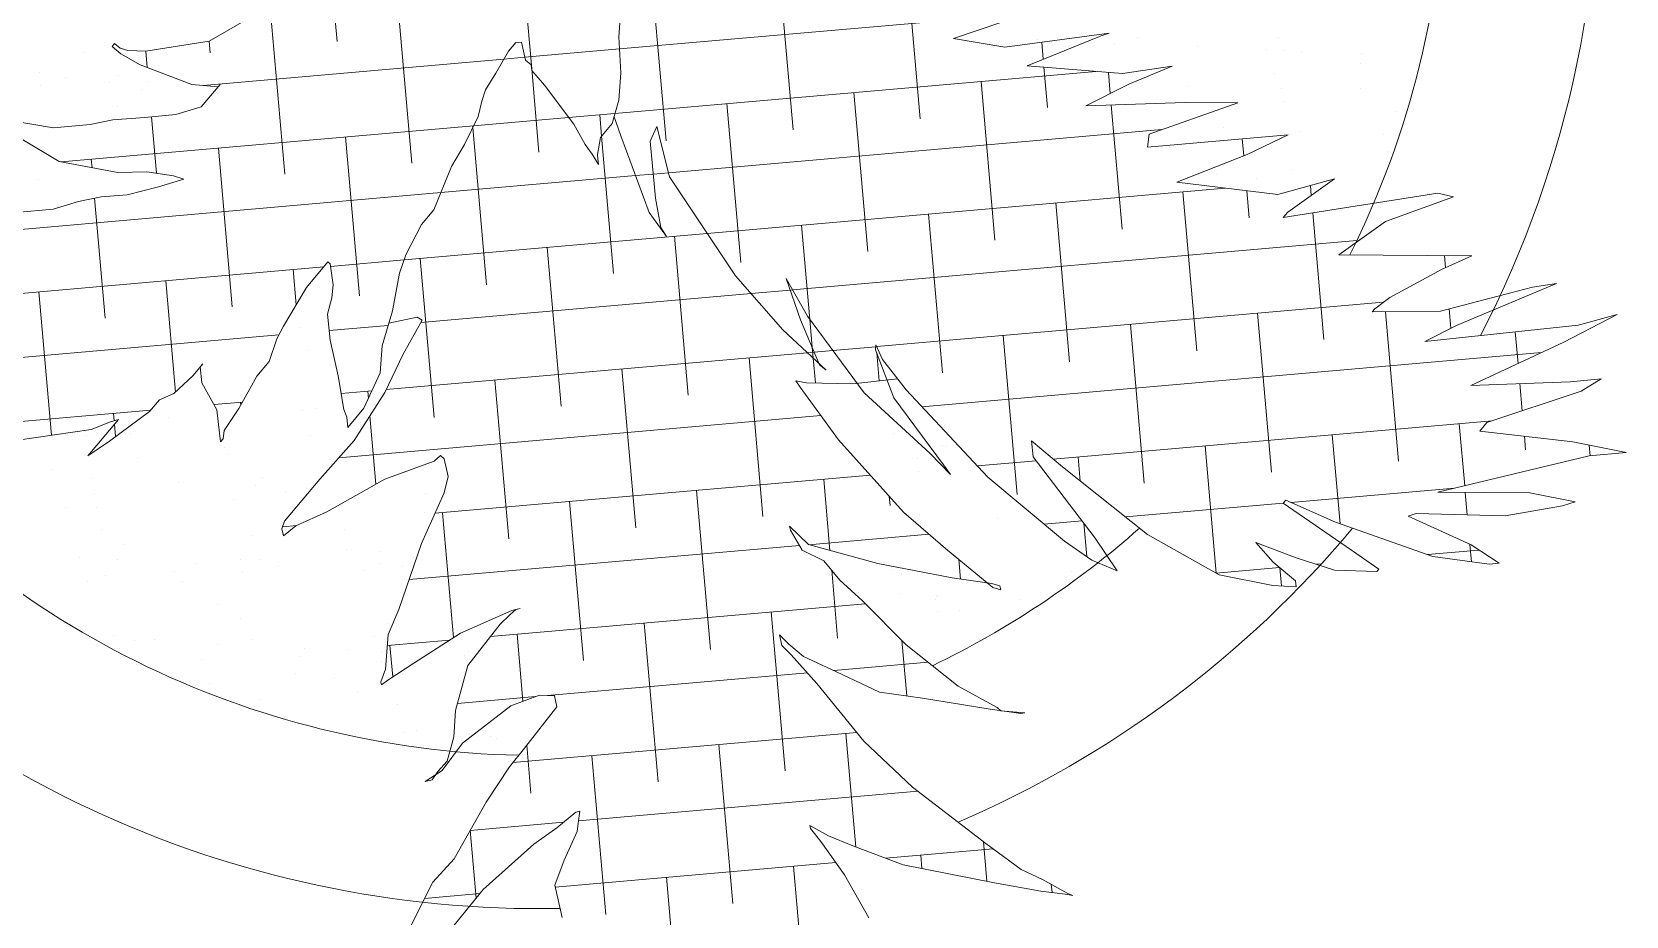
# Model space of a CAD drawing. Header units: millimetres. Extents: x 2331 to 3574, y 1237 to 2094.
# Drawn here: x 2476.77 to 2501.13, y 1931.33 to 1944.85 of the extents above; entities that cross this region are included whole.
import ezdxf

# ---------------------------------------------------------------- set-up
doc = ezdxf.new("R2010")
doc.units = ezdxf.units.MM
doc.layers.add('A-FURN', color=2, linetype='Continuous', lineweight=18)

msp = doc.modelspace()

# ---------------------------------------------------------------- linework, layer by layer
at = {"layer": 'A-FURN'}
for p, q in [((2481.276, 1946.515), (2481.435, 1944.7)), ((2488.192, 1945.781), (2488.404, 1943.352)), ((2484.306, 1945.441), (2484.408, 1944.285)), ((2486.249, 1945.611), (2486.461, 1943.182)), ((2479.48, 1944.709), (2480.479, 1945.281)), ((2482.364, 1945.271), (2482.576, 1942.843)), ((2485.771, 1945.19), (2485.739, 1944.773)), ((2480.421, 1945.101), (2480.634, 1942.673)), ((2490.926, 1945.041), (2485.749, 1944.588)), ((2490.214, 1945.037), (2490.347, 1943.522)), ((2490.856, 1944.749), (2491.985, 1945.131)), ((2477.996, 1944.626), (2478.035, 1944.673)), ((2478.035, 1944.673), (2478.12, 1944.602)), ((2478.513, 1944.554), (2479.48, 1944.709)), ((2479.477, 1944.709), (2479.493, 1944.53)), ((2484.164, 1944.685), (2484.055, 1944.555)), ((2484.255, 1944.69), (2484.164, 1944.685)), ((2484.315, 1944.418), (2484.255, 1944.69)), ((2485.739, 1944.773), (2485.769, 1944.224)), ((2491.639, 1944.615), (2490.856, 1944.749)), ((2491.564, 1944.707), (2491.564, 1944.707)), ((2493.233, 1944.829), (2491.639, 1944.615)), ((2491.978, 1944.331), (2493.112, 1944.789)), ((2492.132, 1944.729), (2492.132, 1944.729)), ((2492.202, 1944.691), (2492.225, 1944.43)), ((2493.112, 1944.789), (2493.233, 1944.829)), ((2493.316, 1944.677), (2493.316, 1944.677)), ((2493.663, 1944.769), (2493.663, 1944.769)), ((2495.82, 1944.771), (2495.82, 1944.771)), ((2477.561, 1944.534), (2477.561, 1944.534)), ((2478.131, 1944.512), (2477.996, 1944.626)), ((2478.12, 1944.602), (2478.234, 1944.566)), ((2478.425, 1944.346), (2478.131, 1944.512)), ((2478.234, 1944.566), (2478.513, 1944.554)), ((2478.512, 1944.554), (2478.533, 1944.305)), ((2483.985, 1944.434), (2479.387, 1944.032)), ((2484.055, 1944.555), (2483.858, 1944.217)), ((2484.305, 1944.462), (2483.985, 1944.434)), ((2485.749, 1944.588), (2484.305, 1944.462)), ((2484.4, 1944.347), (2484.315, 1944.418)), ((2494.582, 1944.622), (2494.582, 1944.622)), ((2495.639, 1944.579), (2495.639, 1944.579)), ((2495.907, 1944.564), (2495.907, 1944.564)), ((2496.166, 1944.551), (2496.166, 1944.551)), ((2497.092, 1944.512), (2497.092, 1944.512)), ((2476.879, 1944.225), (2476.879, 1944.225)), ((2478.1, 1944.19), (2478.1, 1944.19)), ((2479.213, 1944.047), (2478.425, 1944.346)), ((2483.858, 1944.217), (2483.704, 1943.964)), ((2484.411, 1944.257), (2484.4, 1944.347)), ((2484.408, 1944.285), (2484.519, 1943.013)), ((2484.602, 1944.036), (2484.411, 1944.257)), ((2493.028, 1944.246), (2485.681, 1943.604)), ((2485.769, 1944.224), (2485.738, 1943.808)), ((2493.438, 1944.213), (2491.978, 1944.331)), ((2492.235, 1944.31), (2492.289, 1943.692)), ((2492.809, 1944.316), (2492.809, 1944.316)), ((2493.221, 1944.231), (2493.249, 1943.907)), ((2494.194, 1944.324), (2493.438, 1944.213)), ((2493.534, 1944.052), (2494.194, 1944.324)), ((2494.191, 1944.323), (2494.192, 1944.323)), ((2495.756, 1944.207), (2495.756, 1944.207)), ((2497.08, 1944.36), (2497.08, 1944.36)), ((2476.905, 1944.031), (2476.905, 1944.031)), ((2477.286, 1944.154), (2477.286, 1944.154)), ((2477.956, 1944.077), (2477.956, 1944.077)), ((2478.446, 1943.97), (2478.446, 1943.97)), ((2478.552, 1944.098), (2478.552, 1944.098)), ((2479.616, 1944.011), (2479.213, 1944.047)), ((2479.358, 1943.704), (2479.646, 1944.047)), ((2479.646, 1944.047), (2479.616, 1944.011)), ((2483.704, 1943.964), (2483.646, 1943.791)), ((2485.051, 1943.437), (2484.602, 1944.036)), ((2491.275, 1944.093), (2491.488, 1941.665)), ((2492.877, 1943.717), (2493.534, 1944.052)), ((2494.444, 1944.016), (2494.444, 1944.016)), ((2495.873, 1943.979), (2495.873, 1943.979)), ((2497.067, 1943.977), (2497.067, 1943.977)), ((2478.074, 1943.705), (2478.074, 1943.705)), ((2478.971, 1943.586), (2479.358, 1943.704)), ((2479.398, 1943.858), (2479.398, 1943.858)), ((2483.646, 1943.791), (2483.591, 1943.555)), ((2485.738, 1943.808), (2485.638, 1943.449)), ((2487.39, 1943.753), (2487.603, 1941.325)), ((2489.333, 1943.923), (2489.545, 1941.495)), ((2494.396, 1943.772), (2492.877, 1943.717)), ((2493.265, 1943.731), (2493.43, 1941.835)), ((2493.693, 1943.752), (2493.693, 1943.752)), ((2493.845, 1943.288), (2495.197, 1943.764)), ((2495.197, 1943.764), (2494.396, 1943.772)), ((2495.899, 1943.786), (2495.899, 1943.786)), ((2476.44, 1943.494), (2477.099, 1943.385)), ((2477.661, 1943.436), (2478.009, 1943.507)), ((2478.009, 1943.507), (2478.498, 1943.539)), ((2478.498, 1943.539), (2478.971, 1943.586)), ((2478.6, 1943.549), (2478.675, 1942.689)), ((2483.591, 1943.555), (2483.379, 1943.129)), ((2484.973, 1943.542), (2483.521, 1943.415)), ((2485.681, 1943.604), (2484.973, 1943.542)), ((2485.448, 1943.583), (2485.476, 1943.256)), ((2485.638, 1943.449), (2485.46, 1943.236)), ((2485.667, 1943.551), (2485.768, 1943.259)), ((2497.606, 1943.634), (2497.606, 1943.634)), ((2477.185, 1942.869), (2476.591, 1943.227)), ((2477.099, 1943.385), (2477.661, 1943.436)), ((2483.521, 1943.415), (2477.217, 1942.863)), ((2481.563, 1943.243), (2481.775, 1940.815)), ((2483.505, 1943.413), (2483.507, 1943.387)), ((2483.507, 1943.387), (2483.718, 1940.985)), ((2485.226, 1943.13), (2485.051, 1943.437)), ((2485.46, 1943.236), (2485.412, 1942.973)), ((2485.476, 1943.256), (2485.66, 1941.155)), ((2485.768, 1943.259), (2486.201, 1942.09)), ((2486.221, 1943.181), (2486.319, 1943.401)), ((2486.319, 1943.401), (2486.513, 1942.634)), ((2494.038, 1943.356), (2486.497, 1942.696)), ((2493.821, 1943.087), (2493.845, 1943.288)), ((2495.971, 1943.276), (2493.821, 1943.087)), ((2494.979, 1943.381), (2494.979, 1943.381)), ((2495.267, 1943.214), (2495.29, 1942.955)), ((2495.344, 1942.976), (2495.971, 1943.276)), ((2496.163, 1943.33), (2496.163, 1943.33)), ((2497.429, 1943.274), (2497.429, 1943.274)), ((2479.62, 1943.073), (2479.832, 1940.645)), ((2483.379, 1943.129), (2483.182, 1942.791)), ((2485.332, 1942.981), (2485.226, 1943.13)), ((2485.428, 1942.82), (2485.332, 1942.981)), ((2485.412, 1942.973), (2485.417, 1942.91)), ((2486.299, 1942.31), (2486.221, 1943.181)), ((2494.266, 1942.552), (2495.344, 1942.976)), ((2494.595, 1943.178), (2494.595, 1943.178)), ((2497.503, 1943.021), (2497.503, 1943.021)), ((2478.083, 1942.7), (2477.185, 1942.869)), ((2477.677, 1942.903), (2477.689, 1942.774)), ((2478.525, 1942.711), (2478.083, 1942.7)), ((2478.935, 1942.649), (2478.525, 1942.711)), ((2483.182, 1942.791), (2482.915, 1942.129)), ((2485.417, 1942.91), (2485.428, 1942.82)), ((2495.134, 1942.835), (2495.134, 1942.835)), ((2496.036, 1942.742), (2496.036, 1942.742)), ((2476.874, 1942.597), (2476.874, 1942.597)), ((2478.228, 1942.357), (2478.706, 1942.479)), ((2478.706, 1942.479), (2479.093, 1942.597)), ((2479.093, 1942.597), (2478.935, 1942.649)), ((2485.993, 1942.652), (2483.021, 1942.392)), ((2486.266, 1942.676), (2485.993, 1942.652)), ((2486.497, 1942.696), (2486.266, 1942.676)), ((2486.513, 1942.634), (2487.524, 1941.121)), ((2495.811, 1942.363), (2494.266, 1942.552)), ((2494.866, 1942.677), (2494.866, 1942.677)), ((2495.479, 1942.615), (2495.479, 1942.615)), ((2496.677, 1942.604), (2495.811, 1942.363)), ((2495.962, 1942.096), (2496.677, 1942.604)), ((2496.308, 1942.501), (2496.321, 1942.351)), ((2483.021, 1942.392), (2475.572, 1941.74)), ((2477.094, 1942.141), (2477.481, 1942.258)), ((2477.414, 1942.253), (2477.414, 1942.253)), ((2477.481, 1942.258), (2477.829, 1942.329)), ((2477.729, 1942.309), (2477.89, 1940.475)), ((2477.829, 1942.329), (2478.228, 1942.357)), ((2486.382, 1941.858), (2486.299, 1942.31)), ((2495.004, 1942.462), (2487.091, 1941.769)), ((2492.417, 1942.235), (2492.629, 1939.807)), ((2494.359, 1942.405), (2494.572, 1939.977)), ((2495.337, 1942.421), (2495.373, 1942.005)), ((2498.255, 1942.386), (2495.892, 1942.013)), ((2497.456, 1941.95), (2498.494, 1942.327)), ((2498.494, 1942.327), (2498.255, 1942.386)), ((2476.531, 1942.089), (2477.094, 1942.141)), ((2477.183, 1942.176), (2477.183, 1942.176)), ((2482.915, 1942.129), (2482.726, 1941.905)), ((2486.201, 1942.09), (2486.47, 1941.723)), ((2490.474, 1942.065), (2490.687, 1939.637)), ((2495.892, 1942.013), (2495.962, 1942.096)), ((2496.345, 1942.085), (2496.514, 1940.147)), ((2487.091, 1941.769), (2482.457, 1941.364)), ((2482.726, 1941.905), (2482.484, 1941.444)), ((2486.47, 1941.723), (2486.382, 1941.858)), ((2488.532, 1941.896), (2488.658, 1940.453)), ((2496.741, 1941.442), (2497.456, 1941.95)), ((2484.646, 1941.556), (2484.859, 1939.127)), ((2486.589, 1941.726), (2486.801, 1939.297)), ((2497.017, 1941.659), (2488.394, 1940.905)), ((2481.23, 1941.257), (2475.149, 1940.725)), ((2481.295, 1941.334), (2480.968, 1940.944)), ((2481.329, 1941.305), (2481.295, 1941.334)), ((2481.376, 1940.984), (2481.329, 1941.305)), ((2482.457, 1941.364), (2481.335, 1941.266)), ((2482.484, 1941.444), (2482.39, 1941.16)), ((2482.704, 1941.386), (2482.916, 1938.957)), ((2498.776, 1941.425), (2496.741, 1941.442)), ((2498.32, 1941.225), (2498.776, 1941.425)), ((2498.36, 1941.429), (2498.375, 1941.249)), ((2478.819, 1941.046), (2478.967, 1939.345)), ((2480.761, 1941.216), (2480.808, 1940.676)), ((2482.39, 1941.16), (2482.283, 1940.585)), ((2487.524, 1941.121), (2488.245, 1940.295)), ((2488.518, 1940.448), (2488.296, 1941.078)), ((2488.296, 1941.078), (2488.621, 1940.502)), ((2497.52, 1940.788), (2498.32, 1941.225)), ((2476.876, 1940.876), (2477.068, 1938.683)), ((2480.968, 1940.944), (2480.616, 1940.353)), ((2481.288, 1940.534), (2481.352, 1940.783)), ((2481.352, 1940.783), (2481.376, 1940.984)), ((2487.761, 1940.849), (2482.715, 1940.408)), ((2488.358, 1940.902), (2487.761, 1940.849)), ((2488.394, 1940.905), (2488.358, 1940.902)), ((2497.291, 1940.618), (2497.52, 1940.788)), ((2499.704, 1940.949), (2498.297, 1940.579)), ((2498.551, 1940.366), (2500.069, 1941.005)), ((2500.069, 1941.005), (2499.704, 1940.949)), ((2481.329, 1940.137), (2481.288, 1940.534)), ((2482.283, 1940.585), (2482.125, 1940.053)), ((2497.423, 1940.716), (2489.681, 1940.039)), ((2495.501, 1940.548), (2495.713, 1938.12)), ((2497.251, 1940.571), (2497.291, 1940.618)), ((2498.297, 1940.579), (2497.251, 1940.571)), ((2497.456, 1940.572), (2497.656, 1938.29)), ((2498.431, 1940.614), (2498.457, 1940.319)), ((2500.181, 1940.106), (2500.997, 1940.529)), ((2500.997, 1940.529), (2500.399, 1940.366)), ((2480.616, 1940.353), (2480.511, 1940.159)), ((2480.867, 1940.327), (2480.867, 1940.327)), ((2482.217, 1940.364), (2481.314, 1940.285)), ((2482.658, 1940.491), (2482.227, 1940.395)), ((2482.444, 1939.922), (2482.736, 1940.445)), ((2482.736, 1940.445), (2482.658, 1940.491)), ((2488.245, 1940.295), (2488.91, 1939.677)), ((2488.808, 1939.762), (2488.518, 1940.448)), ((2488.621, 1940.502), (2489.487, 1939.333)), ((2488.658, 1940.453), (2488.695, 1940.03)), ((2493.558, 1940.378), (2493.77, 1937.95)), ((2500.399, 1940.366), (2498.055, 1940.118)), ((2498.055, 1940.118), (2498.551, 1940.366)), ((2480.543, 1940.218), (2472.149, 1939.483)), ((2480.511, 1940.159), (2480.395, 1939.814)), ((2481.45, 1939.593), (2481.329, 1940.137)), ((2482.125, 1940.053), (2482.093, 1939.637)), ((2489.667, 1940.037), (2489.008, 1939.98)), ((2489.664, 1939.99), (2489.669, 1940.066)), ((2489.669, 1940.066), (2489.769, 1939.841)), ((2491.615, 1940.208), (2491.828, 1937.78)), ((2498.76, 1939.445), (2500.181, 1940.106)), ((2499.44, 1940.265), (2499.482, 1939.781)), ((2480.395, 1939.814), (2480.206, 1939.589)), ((2480.986, 1939.978), (2480.986, 1939.978)), ((2482.166, 1939.339), (2482.444, 1939.922)), ((2488.62, 1939.946), (2482.186, 1939.383)), ((2487.73, 1939.868), (2487.943, 1937.44)), ((2488.726, 1939.955), (2488.62, 1939.946)), ((2488.695, 1940.03), (2488.709, 1939.863)), ((2488.709, 1939.863), (2488.743, 1939.484)), ((2489.008, 1939.98), (2488.726, 1939.955)), ((2489.941, 1939.254), (2489.664, 1939.99)), ((2489.681, 1939.944), (2489.719, 1939.515)), ((2489.769, 1939.841), (2490.13, 1939.377)), ((2499.842, 1939.949), (2490.372, 1939.12)), ((2479.234, 1939.6), (2478.942, 1939.321)), ((2479.382, 1939.777), (2479.234, 1939.6)), ((2479.343, 1939.73), (2479.382, 1939.777)), ((2479.369, 1939.486), (2479.343, 1939.73)), ((2480.206, 1939.589), (2480.101, 1939.395)), ((2481.331, 1939.758), (2481.331, 1939.758)), ((2481.537, 1939.077), (2481.45, 1939.593)), ((2482.093, 1939.637), (2481.845, 1939.1)), ((2485.788, 1939.698), (2486, 1937.27)), ((2488.91, 1939.677), (2488.808, 1939.762)), ((2489.999, 1939.546), (2489.316, 1939.469)), ((2500.751, 1939.547), (2500.279, 1939.501)), ((2500.448, 1939.358), (2500.751, 1939.547)), ((2478.942, 1939.321), (2478.718, 1939.227)), ((2479.599, 1939.072), (2479.369, 1939.486)), ((2480.101, 1939.395), (2479.934, 1939.093)), ((2481.967, 1939.364), (2481.496, 1939.322)), ((2481.695, 1938.603), (2482.166, 1939.339)), ((2481.902, 1939.358), (2481.912, 1939.246)), ((2483.845, 1939.528), (2484.057, 1937.1)), ((2488.61, 1939.487), (2488.445, 1939.514)), ((2488.445, 1939.514), (2488.512, 1939.418)), ((2488.512, 1939.418), (2489.097, 1938.615)), ((2489.316, 1939.469), (2488.61, 1939.487)), ((2489.487, 1939.333), (2490.498, 1938.404)), ((2490.13, 1939.377), (2491.38, 1938.046)), ((2500.279, 1939.501), (2498.76, 1939.445)), ((2499.005, 1938.877), (2500.448, 1939.358)), ((2499.509, 1939.473), (2499.546, 1939.058)), ((2478.585, 1939.068), (2474.912, 1938.747)), ((2478.718, 1939.227), (2478.57, 1939.049)), ((2479.988, 1939.191), (2479.554, 1939.153)), ((2479.652, 1938.585), (2479.599, 1939.072)), ((2479.934, 1939.093), (2479.71, 1938.757)), ((2479.96, 1939.188), (2479.964, 1939.146)), ((2480.911, 1939.06), (2480.911, 1939.06)), ((2481.123, 1939.093), (2481.123, 1939.093)), ((2481.582, 1938.959), (2481.537, 1939.077)), ((2481.845, 1939.1), (2481.597, 1938.805)), ((2489.503, 1939.3), (2489.503, 1939.3)), ((2490.701, 1938.234), (2489.941, 1939.254)), ((2490.177, 1939.241), (2490.177, 1939.241)), ((2477.626, 1938.372), (2478.092, 1938.927)), ((2477.971, 1938.887), (2477.674, 1938.774)), ((2478.57, 1939.049), (2477.958, 1938.596)), ((2478.092, 1938.927), (2477.971, 1938.887)), ((2478.017, 1939.018), (2478.027, 1938.905)), ((2478.032, 1938.855), (2478.048, 1938.663)), ((2478.859, 1938.959), (2478.859, 1938.959)), ((2488.827, 1938.985), (2481.461, 1938.341)), ((2481.597, 1938.805), (2481.582, 1938.959)), ((2481.798, 1938.872), (2481.798, 1938.872)), ((2481.936, 1938.98), (2482.027, 1937.935)), ((2499.085, 1938.904), (2492.378, 1938.317)), ((2498.584, 1938.86), (2498.667, 1937.912)), ((2498.896, 1938.747), (2499.005, 1938.877)), ((2477.674, 1938.774), (2476.553, 1938.607)), ((2477.608, 1938.688), (2477.608, 1938.688)), ((2477.958, 1938.596), (2477.626, 1938.372)), ((2478.274, 1938.717), (2478.274, 1938.717)), ((2479.691, 1938.632), (2479.652, 1938.585)), ((2479.71, 1938.757), (2479.691, 1938.632)), ((2481.028, 1938.688), (2481.028, 1938.688)), ((2481.169, 1938.012), (2481.695, 1938.603)), ((2489.097, 1938.615), (2490.09, 1937.508)), ((2489.94, 1938.708), (2489.94, 1938.708)), ((2492.071, 1938.353), (2492.044, 1938.597)), ((2492.044, 1938.597), (2492.519, 1938.199)), ((2496.642, 1938.69), (2496.761, 1937.332)), ((2500.317, 1938.583), (2498.896, 1938.747)), ((2499.58, 1938.668), (2499.598, 1938.459)), ((2501.133, 1938.421), (2500.317, 1938.583)), ((2478.391, 1938.345), (2478.391, 1938.345)), ((2479.715, 1938.498), (2479.715, 1938.498)), ((2479.76, 1938.385), (2479.76, 1938.385)), ((2483.014, 1938.374), (2482.919, 1938.289)), ((2483.07, 1938.323), (2483.014, 1938.374)), ((2490.297, 1938.328), (2490.297, 1938.328)), ((2490.498, 1938.404), (2490.807, 1938.085)), ((2490.684, 1938.532), (2490.684, 1938.532)), ((2490.749, 1938.506), (2490.749, 1938.506)), ((2493.021, 1937.112), (2492.071, 1938.353)), ((2492.757, 1938.35), (2492.789, 1937.985)), ((2494.699, 1938.52), (2494.869, 1936.576)), ((2498.257, 1937.814), (2500.571, 1938.369)), ((2500.57, 1938.532), (2500.585, 1938.371)), ((2500.571, 1938.369), (2501.133, 1938.421)), ((2477.079, 1938.155), (2477.079, 1938.155)), ((2482.919, 1938.289), (2482.165, 1938.012)), ((2483.13, 1938.052), (2483.07, 1938.323)), ((2490.322, 1938.135), (2490.322, 1938.135)), ((2490.807, 1938.085), (2490.701, 1938.234)), ((2490.801, 1938.16), (2490.801, 1938.16)), ((2492.116, 1938.294), (2491.221, 1938.216)), ((2492.519, 1938.199), (2493.819, 1937.168)), ((2477.685, 1938.019), (2477.685, 1938.019)), ((2479.01, 1937.961), (2479.01, 1937.961)), ((2480.194, 1937.91), (2480.194, 1937.91)), ((2480.3, 1938.041), (2480.3, 1938.041)), ((2480.631, 1937.372), (2481.169, 1938.012)), ((2482.165, 1938.012), (2481.279, 1937.515)), ((2489.584, 1938.073), (2482.931, 1937.491)), ((2483.072, 1937.802), (2483.13, 1938.052)), ((2486.929, 1937.84), (2487.141, 1935.412)), ((2488.871, 1938.01), (2488.967, 1936.923)), ((2491.38, 1938.046), (2492.549, 1937.066)), ((2498.512, 1937.875), (2496.01, 1937.656)), ((2477.728, 1937.775), (2477.728, 1937.775)), ((2479.845, 1937.705), (2479.845, 1937.705)), ((2480.645, 1937.821), (2480.645, 1937.821)), ((2481.943, 1937.766), (2481.943, 1937.766)), ((2482.722, 1937.029), (2483.072, 1937.802)), ((2482.786, 1937.796), (2482.786, 1937.796)), ((2484.986, 1937.67), (2485.199, 1935.242)), ((2489.873, 1937.75), (2489.885, 1937.61)), ((2495.894, 1937.646), (2493.482, 1937.435)), ((2495.892, 1937.644), (2495.932, 1937.691)), ((2496.937, 1936.928), (2495.892, 1937.644)), ((2495.932, 1937.691), (2496.69, 1937.357)), ((2499.662, 1937.803), (2498.257, 1937.814)), ((2498.676, 1937.81), (2498.706, 1937.469)), ((2499.284, 1937.455), (2500.161, 1937.606)), ((2500.355, 1937.665), (2499.662, 1937.803)), ((2500.161, 1937.606), (2500.355, 1937.665)), ((2477.288, 1937.586), (2477.288, 1937.586)), ((2477.754, 1937.582), (2477.754, 1937.582)), ((2480.59, 1937.252), (2480.631, 1937.372)), ((2481.279, 1937.515), (2480.805, 1937.3)), ((2482.774, 1937.502), (2482.774, 1937.502)), ((2483.044, 1937.5), (2483.211, 1935.591)), ((2490.09, 1937.508), (2490.733, 1936.955)), ((2490.337, 1937.467), (2490.337, 1937.467)), ((2491.521, 1937.415), (2491.521, 1937.415)), ((2492.819, 1937.377), (2492.239, 1937.326)), ((2496.69, 1937.357), (2498.182, 1936.83)), ((2497.805, 1937.448), (2497.926, 1937.488)), ((2498.763, 1937.007), (2497.805, 1937.448)), ((2497.926, 1937.488), (2499.284, 1937.455)), ((2477.827, 1937.242), (2477.827, 1937.242)), ((2480.138, 1937.159), (2480.138, 1937.159)), ((2480.613, 1937.147), (2480.59, 1937.252)), ((2480.818, 1937.306), (2480.602, 1937.287)), ((2480.805, 1937.3), (2480.613, 1937.147)), ((2481.546, 1937.247), (2481.546, 1937.247)), ((2488.637, 1937.012), (2488.348, 1937.296)), ((2488.348, 1937.296), (2488.361, 1937.236)), ((2488.361, 1937.236), (2488.543, 1936.928)), ((2490.481, 1937.172), (2488.641, 1937.011)), ((2492.845, 1937.343), (2492.89, 1936.829)), ((2493.353, 1936.613), (2493.021, 1937.112)), ((2493.819, 1937.168), (2494.916, 1936.55)), ((2478.172, 1937.022), (2478.172, 1937.022)), ((2481.579, 1936.94), (2481.579, 1936.94)), ((2482.086, 1936.903), (2482.086, 1936.903)), ((2482.38, 1936.021), (2482.722, 1937.029)), ((2488.501, 1936.999), (2482.535, 1936.477)), ((2488.543, 1936.928), (2488.873, 1936.764)), ((2489.697, 1936.726), (2488.637, 1937.012)), ((2490.733, 1936.955), (2491.455, 1936.357)), ((2492.547, 1936.974), (2492.547, 1936.974)), ((2492.549, 1937.066), (2492.969, 1936.774)), ((2495.742, 1936.743), (2495.477, 1937.046)), ((2495.477, 1937.046), (2496.09, 1936.813)), ((2497.356, 1936.637), (2496.937, 1936.928)), ((2498.883, 1936.929), (2498.096, 1936.86)), ((2498.746, 1937.015), (2498.769, 1936.751)), ((2499.192, 1936.727), (2498.763, 1937.007)), ((2477.501, 1936.816), (2477.501, 1936.816)), ((2478.082, 1936.778), (2478.082, 1936.778)), ((2479.266, 1936.727), (2479.266, 1936.727)), ((2479.965, 1936.792), (2479.965, 1936.792)), ((2480.255, 1936.787), (2480.255, 1936.787)), ((2480.532, 1936.671), (2480.532, 1936.671)), ((2482.081, 1936.722), (2482.081, 1936.722)), ((2482.431, 1936.683), (2482.431, 1936.683)), ((2488.873, 1936.764), (2489.119, 1936.471)), ((2488.993, 1936.622), (2489.084, 1935.582)), ((2490.833, 1936.503), (2489.697, 1936.726)), ((2489.911, 1936.631), (2489.911, 1936.631)), ((2490.936, 1936.787), (2490.962, 1936.485)), ((2492.969, 1936.774), (2493.353, 1936.613)), ((2495.838, 1936.662), (2494.867, 1936.577)), ((2496.081, 1936.458), (2495.742, 1936.743)), ((2495.841, 1936.66), (2495.865, 1936.381)), ((2496.09, 1936.813), (2496.679, 1936.621)), ((2496.475, 1936.718), (2496.401, 1936.712)), ((2496.679, 1936.621), (2497.326, 1936.601)), ((2497.326, 1936.601), (2497.356, 1936.637)), ((2498.182, 1936.83), (2499.038, 1936.715)), ((2499.038, 1936.715), (2499.192, 1936.727)), ((2477.618, 1936.444), (2477.618, 1936.444)), ((2477.891, 1936.538), (2477.891, 1936.538)), ((2478.943, 1936.597), (2478.943, 1936.597)), ((2479.074, 1936.448), (2479.074, 1936.448)), ((2479.99, 1936.599), (2479.99, 1936.599)), ((2481.857, 1936.614), (2481.857, 1936.614)), ((2489.119, 1936.471), (2489.462, 1936.152)), ((2490.063, 1936.569), (2490.063, 1936.569)), ((2491.441, 1936.417), (2490.833, 1936.503)), ((2491.352, 1936.412), (2491.352, 1936.412)), ((2491.563, 1936.381), (2491.441, 1936.417)), ((2491.576, 1936.32), (2491.563, 1936.381)), ((2492.665, 1936.602), (2492.665, 1936.602)), ((2494.916, 1936.55), (2495.733, 1936.388)), ((2495.733, 1936.388), (2496.092, 1936.368)), ((2496.092, 1936.368), (2496.081, 1936.458)), ((2489.408, 1936.284), (2489.408, 1936.284)), ((2489.462, 1936.152), (2490.132, 1935.479)), ((2490.028, 1936.259), (2490.028, 1936.259)), ((2490.58, 1936.178), (2490.58, 1936.178)), ((2490.593, 1936.232), (2490.593, 1936.232)), ((2490.603, 1936.225), (2490.603, 1936.225)), ((2491.455, 1936.357), (2491.576, 1936.32)), ((2491.859, 1936.177), (2491.859, 1936.177)), ((2479.613, 1936.104), (2479.613, 1936.104)), ((2482.216, 1935.637), (2482.38, 1936.021)), ((2484.104, 1936.008), (2483.32, 1935.661)), ((2489.505, 1936.108), (2483.778, 1935.607)), ((2483.924, 1935.795), (2484.074, 1935.938)), ((2484.074, 1935.938), (2484.168, 1936.023)), ((2484.233, 1936.037), (2484.104, 1936.008)), ((2484.168, 1936.023), (2484.233, 1936.037)), ((2488.07, 1935.983), (2488.283, 1933.555)), ((2490.605, 1935.985), (2490.605, 1935.985)), ((2490.948, 1936.005), (2490.948, 1936.005)), ((2479.959, 1935.884), (2479.959, 1935.884)), ((2482.201, 1935.81), (2482.201, 1935.81)), ((2483.32, 1935.661), (2482.606, 1935.202)), ((2483.43, 1935.164), (2483.924, 1935.795)), ((2483.872, 1935.765), (2483.872, 1935.765)), ((2486.128, 1935.813), (2486.34, 1933.385)), ((2478.011, 1935.625), (2478.011, 1935.625)), ((2478.037, 1935.432), (2478.037, 1935.432)), ((2478.338, 1935.544), (2478.338, 1935.544)), ((2478.642, 1935.568), (2478.642, 1935.568)), ((2479.604, 1935.489), (2479.604, 1935.489)), ((2480.128, 1935.555), (2480.128, 1935.555)), ((2480.929, 1935.431), (2480.929, 1935.431)), ((2482.001, 1935.601), (2482.001, 1935.601)), ((2482.175, 1935.107), (2482.216, 1935.637)), ((2483.151, 1935.552), (2482.203, 1935.469)), ((2482.242, 1935.473), (2482.285, 1934.99)), ((2484.185, 1935.643), (2484.274, 1934.619)), ((2488.195, 1935.635), (2488.232, 1935.469)), ((2488.34, 1935.493), (2488.195, 1935.635)), ((2488.232, 1935.469), (2488.376, 1935.327)), ((2488.562, 1935.305), (2488.34, 1935.493)), ((2490.066, 1935.545), (2490.14, 1934.699)), ((2490.132, 1935.479), (2490.928, 1934.85)), ((2479.365, 1935.258), (2479.365, 1935.258)), ((2480.86, 1935.31), (2480.86, 1935.31)), ((2481.595, 1935.402), (2481.595, 1935.402)), ((2482.113, 1935.379), (2482.113, 1935.379)), ((2482.119, 1935.229), (2482.119, 1935.229)), ((2482.606, 1935.202), (2482.211, 1934.941)), ((2483.243, 1934.475), (2483.43, 1935.164)), ((2483.379, 1935.324), (2483.379, 1935.324)), ((2483.443, 1935.382), (2483.443, 1935.382)), ((2488.376, 1935.327), (2488.767, 1934.892)), ((2489.067, 1935.07), (2488.562, 1935.305)), ((2490.467, 1935.214), (2489.028, 1935.088)), ((2480.806, 1935.039), (2480.806, 1935.039)), ((2481.399, 1934.966), (2481.399, 1934.966)), ((2482.103, 1934.917), (2482.175, 1935.107)), ((2482.113, 1934.872), (2482.103, 1934.917)), ((2482.211, 1934.941), (2482.113, 1934.872)), ((2488.623, 1935.052), (2484.65, 1934.705)), ((2489.725, 1934.757), (2489.067, 1935.07)), ((2479.482, 1934.886), (2479.482, 1934.886)), ((2481.745, 1934.746), (2481.745, 1934.746)), ((2484.464, 1934.689), (2483.273, 1934.584)), ((2484.527, 1934.712), (2484.087, 1934.551)), ((2484.756, 1934.699), (2484.527, 1934.712)), ((2484.793, 1934.533), (2484.756, 1934.699)), ((2488.767, 1934.892), (2489.484, 1934.008)), ((2490.38, 1934.665), (2489.725, 1934.757)), ((2490.928, 1934.85), (2491.521, 1934.523)), ((2480.248, 1934.642), (2480.248, 1934.642)), ((2482.364, 1934.572), (2482.364, 1934.572)), ((2483.219, 1934.074), (2483.243, 1934.475)), ((2484.087, 1934.551), (2483.353, 1933.978)), ((2484.298, 1933.903), (2484.793, 1934.533)), ((2484.463, 1934.633), (2484.463, 1934.633)), ((2491.413, 1934.499), (2490.38, 1934.665)), ((2491.882, 1934.429), (2491.413, 1934.499)), ((2491.521, 1934.523), (2491.578, 1934.472)), ((2491.578, 1934.472), (2491.946, 1934.443)), ((2491.946, 1934.443), (2491.882, 1934.429)), ((2481.185, 1934.196), (2481.185, 1934.196)), ((2482.451, 1934.141), (2482.451, 1934.141)), ((2482.646, 1934.172), (2482.646, 1934.172)), ((2483.353, 1933.978), (2483.038, 1933.56)), ((2483.119, 1933.705), (2483.219, 1934.074)), ((2483.776, 1934.083), (2483.776, 1934.083)), ((2483.865, 1934.043), (2483.865, 1934.043)), ((2489.377, 1934.14), (2484.12, 1933.68)), ((2484.333, 1933.947), (2484.397, 1933.215)), ((2487.269, 1933.955), (2487.481, 1931.527)), ((2489.211, 1934.125), (2489.363, 1932.39)), ((2489.484, 1934.008), (2490.228, 1933.304)), ((2482.973, 1933.546), (2483.119, 1933.705)), ((2484.068, 1933.614), (2484.298, 1933.903)), ((2485.326, 1933.785), (2485.539, 1931.357)), ((2483.038, 1933.56), (2482.781, 1933.393)), ((2482.889, 1933.416), (2482.973, 1933.546)), ((2483.711, 1933.077), (2484.068, 1933.614)), ((2482.781, 1933.393), (2482.889, 1933.416)), ((2490.309, 1933.243), (2485.123, 1932.789)), ((2490.228, 1933.304), (2491.347, 1932.446)), ((2483.224, 1932.211), (2483.711, 1933.077)), ((2484.896, 1932.769), (2483.467, 1932.644)), ((2485.082, 1932.923), (2484.794, 1932.685)), ((2485.146, 1932.937), (2485.082, 1932.923)), ((2485.102, 1932.627), (2485.118, 1932.757)), ((2485.118, 1932.757), (2485.146, 1932.937)), ((2483.468, 1932.646), (2483.559, 1931.607)), ((2484.794, 1932.685), (2484.443, 1932.434)), ((2484.905, 1932.188), (2485.102, 1932.627)), ((2488.659, 1932.72), (2488.669, 1932.675)), ((2488.944, 1932.562), (2488.659, 1932.72)), ((2488.669, 1932.675), (2488.827, 1932.473)), ((2489.317, 1932.407), (2488.944, 1932.562)), ((2484.443, 1932.434), (2483.668, 1931.74)), ((2488.827, 1932.473), (2489.188, 1931.968)), ((2490.083, 1932.119), (2489.317, 1932.407)), ((2491.458, 1932.364), (2489.814, 1932.22)), ((2490.353, 1932.268), (2490.371, 1932.062)), ((2491.313, 1932.472), (2491.366, 1931.867)), ((2491.347, 1932.446), (2491.889, 1932.045)), ((2482.895, 1931.854), (2483.224, 1932.211)), ((2484.762, 1931.809), (2484.905, 1932.188)), ((2489.055, 1932.154), (2484.769, 1931.779)), ((2488.41, 1932.098), (2488.622, 1929.669)), ((2491.481, 1931.844), (2490.083, 1932.119)), ((2491.889, 1932.045), (2492.216, 1931.896)), ((2482.565, 1931.196), (2482.895, 1931.854)), ((2484.872, 1931.312), (2484.762, 1931.809)), ((2486.467, 1931.928), (2486.68, 1929.499)), ((2489.188, 1931.968), (2489.561, 1931.308)), ((2492.188, 1931.716), (2491.481, 1931.844)), ((2492.216, 1931.896), (2492.603, 1931.682)), ((2492.349, 1931.823), (2492.36, 1931.696)), ((2483.617, 1931.678), (2482.77, 1931.604)), ((2483.668, 1931.74), (2483.027, 1930.951)), ((2492.56, 1931.672), (2492.188, 1931.716)), ((2492.678, 1931.651), (2492.56, 1931.672)), ((2492.603, 1931.682), (2492.678, 1931.651))]:
    msp.add_line(p, q, dxfattribs=at)
for radius, start, end in [(16.202, 166.1893, 271.1448), (16.202, 332.6538, 4.0919), (13.862, 333.3827, 358.9821), (13.862, 218.572, 268.7307), (13.862, 295.7173, 311.4709), (16.202, 293.2959, 320.1266)]:
    msp.add_arc((2484.517, 1947.651), radius, start, end, dxfattribs=at)

doc.saveas('drawing.dxf')
